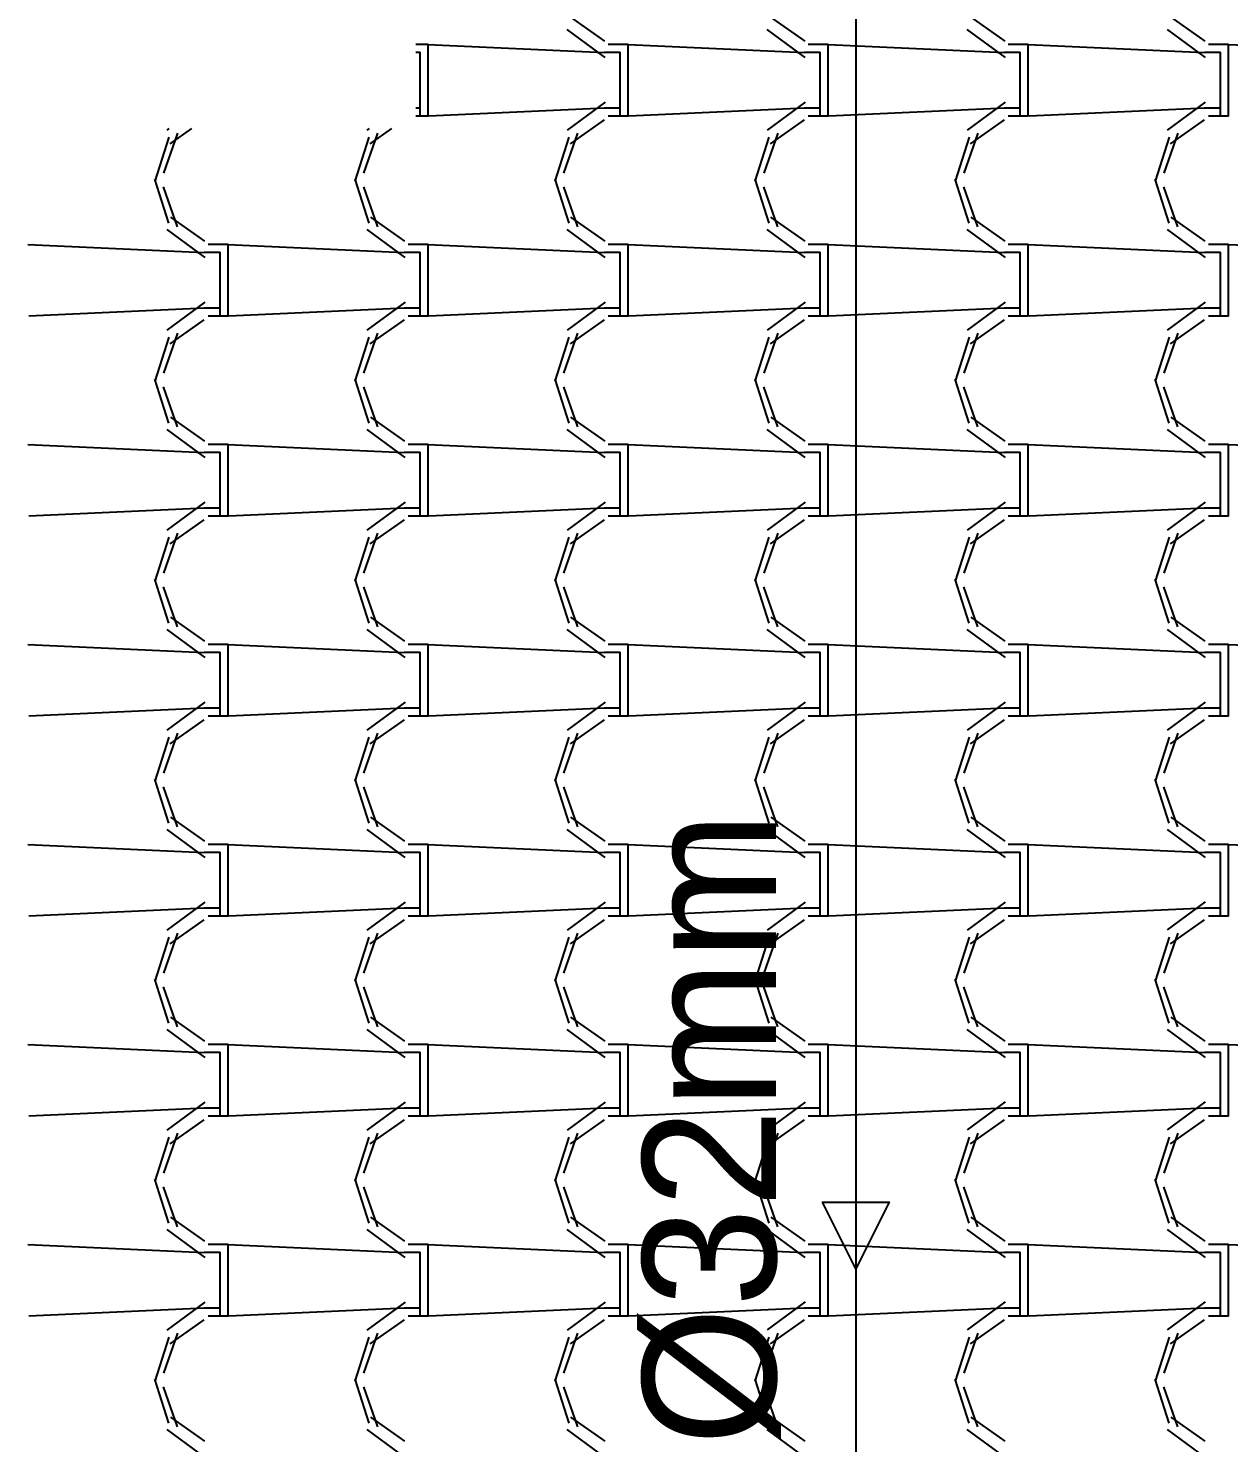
# Model space of a CAD drawing. Header units: millimetres. Extents: x -336 to -33, y -135 to 770.
# Drawn here: x -175.251 to -173.451, y 727.791 to 729.912 of the extents above; entities that cross this region are included whole.
import ezdxf
from ezdxf.enums import TextEntityAlignment as Align

# ---------------------------------------------------------------- set-up
doc = ezdxf.new("R2010")
doc.units = ezdxf.units.MM
doc.header["$LTSCALE"] = 50
doc.header["$MEASUREMENT"] = 0
for name, color, linetype in [('-HIDRO', 8, 'CONTINUOUS'), ('AF', 5, 'CONTINUOUS'), ('TEXTO', 4, 'CONTINUOUS')]:
    doc.layers.add(name, color=color, linetype=linetype)

msp = doc.modelspace()

# ---------------------------------------------------------------- linework, layer by layer
at = {"layer": '-HIDRO', "linetype": 'Continuous'}
for p, q in [((-174.438, 729.9291), (-174.387, 729.8931)), ((-174.138, 729.9291), (-174.087, 729.8931)), ((-173.838, 729.9291), (-173.787, 729.8931)), ((-173.538, 729.9291), (-173.487, 729.8931)), ((-174.4436, 729.9104), (-174.3866, 729.8684)), ((-174.1436, 729.9104), (-174.0866, 729.8684)), ((-173.8436, 729.9104), (-173.7866, 729.8684)), ((-173.5436, 729.9104), (-173.4866, 729.8684)), ((-174.6703, 729.8885), (-174.6517, 729.8885)), ((-174.6703, 729.8765), (-174.6637, 729.8765)), ((-174.6637, 729.7925), (-174.6637, 729.8765)), ((-174.3879, 729.8757), (-174.6519, 729.8877)), ((-174.6517, 729.7925), (-174.6517, 729.8885)), ((-174.3877, 729.8765), (-174.3637, 729.8765)), ((-174.3817, 729.8885), (-174.3517, 729.8885)), ((-174.3637, 729.7925), (-174.3637, 729.8765)), ((-174.0879, 729.8757), (-174.3519, 729.8877)), ((-174.3517, 729.7925), (-174.3517, 729.8885)), ((-174.0877, 729.8765), (-174.0637, 729.8765)), ((-174.0817, 729.8885), (-174.0517, 729.8885)), ((-174.0637, 729.7925), (-174.0637, 729.8765)), ((-173.7879, 729.8757), (-174.0519, 729.8877)), ((-174.0517, 729.7925), (-174.0517, 729.8885)), ((-173.7877, 729.8765), (-173.7637, 729.8765)), ((-173.7817, 729.8885), (-173.7517, 729.8885)), ((-173.7637, 729.7925), (-173.7637, 729.8765)), ((-173.4879, 729.8757), (-173.7519, 729.8877)), ((-173.7517, 729.7925), (-173.7517, 729.8885)), ((-173.4877, 729.8765), (-173.4637, 729.8765)), ((-173.4817, 729.8885), (-173.4517, 729.8885)), ((-173.4637, 729.7925), (-173.4637, 729.8765)), ((-173.1879, 729.8757), (-173.4519, 729.8877)), ((-173.4517, 729.7925), (-173.4517, 729.8885)), ((-174.6637, 729.7925), (-174.6703, 729.7925)), ((-174.6637, 729.7805), (-174.6637, 729.7925)), ((-174.6517, 729.7805), (-174.6517, 729.7925)), ((-174.3866, 729.7925), (-174.6506, 729.7805)), ((-174.3863, 729.8018), (-174.4433, 729.7598)), ((-174.3637, 729.7925), (-174.3877, 729.7925)), ((-174.3637, 729.7805), (-174.3637, 729.7925)), ((-174.3517, 729.7805), (-174.3517, 729.7925)), ((-174.0866, 729.7925), (-174.3506, 729.7805)), ((-174.0863, 729.8018), (-174.1433, 729.7598)), ((-174.0637, 729.7925), (-174.0877, 729.7925)), ((-174.0637, 729.7805), (-174.0637, 729.7925)), ((-174.0517, 729.7805), (-174.0517, 729.7925)), ((-173.7866, 729.7925), (-174.0506, 729.7805)), ((-173.7863, 729.8018), (-173.8433, 729.7598)), ((-173.7637, 729.7925), (-173.7877, 729.7925)), ((-173.7637, 729.7805), (-173.7637, 729.7925)), ((-173.7517, 729.7805), (-173.7517, 729.7925)), ((-173.4866, 729.7925), (-173.7506, 729.7805)), ((-173.4863, 729.8018), (-173.5433, 729.7598)), ((-173.4637, 729.7925), (-173.4877, 729.7925)), ((-173.4637, 729.7805), (-173.4637, 729.7925)), ((-173.4517, 729.7805), (-173.4517, 729.7925)), ((-174.6517, 729.7805), (-174.6703, 729.7805)), ((-174.3878, 729.7752), (-174.4388, 729.7392)), ((-174.3517, 729.7805), (-174.3817, 729.7805)), ((-174.0878, 729.7752), (-174.1388, 729.7392)), ((-174.0517, 729.7805), (-174.0817, 729.7805)), ((-173.7878, 729.7752), (-173.8388, 729.7392)), ((-173.7517, 729.7805), (-173.7817, 729.7805)), ((-173.4878, 729.7752), (-173.5388, 729.7392)), ((-173.4517, 729.7805), (-173.4817, 729.7805)), ((-175.0405, 729.7489), (-175.0615, 729.6829)), ((-175.0274, 729.7549), (-175.0484, 729.6949)), ((-175.0402, 729.7621), (-175.0433, 729.7598)), ((-175.0063, 729.7621), (-175.0388, 729.7392)), ((-174.7405, 729.7489), (-174.7615, 729.6829)), ((-174.7274, 729.7549), (-174.7484, 729.6949)), ((-174.7402, 729.7621), (-174.7433, 729.7598)), ((-174.7063, 729.7621), (-174.7388, 729.7392)), ((-174.4405, 729.7489), (-174.4615, 729.6829)), ((-174.4274, 729.7549), (-174.4484, 729.6949)), ((-174.1405, 729.7489), (-174.1615, 729.6829)), ((-174.1274, 729.7549), (-174.1484, 729.6949)), ((-173.8405, 729.7489), (-173.8615, 729.6829)), ((-173.8274, 729.7549), (-173.8484, 729.6949)), ((-173.5405, 729.7489), (-173.5615, 729.6829)), ((-173.5274, 729.7549), (-173.5484, 729.6949)), ((-175.0617, 729.6861), (-175.0407, 729.6201)), ((-174.7617, 729.6861), (-174.7407, 729.6201)), ((-174.4617, 729.6861), (-174.4407, 729.6201)), ((-174.1617, 729.6861), (-174.1407, 729.6201)), ((-173.8617, 729.6861), (-173.8407, 729.6201)), ((-173.5617, 729.6861), (-173.5407, 729.6201)), ((-175.0487, 729.6745), (-175.0277, 729.6145)), ((-174.7487, 729.6745), (-174.7277, 729.6145)), ((-174.4487, 729.6745), (-174.4277, 729.6145)), ((-174.1487, 729.6745), (-174.1277, 729.6145)), ((-173.8487, 729.6745), (-173.8277, 729.6145)), ((-173.5487, 729.6745), (-173.5277, 729.6145)), ((-175.0379, 729.6291), (-174.9869, 729.5931)), ((-174.7379, 729.6291), (-174.6869, 729.5931)), ((-174.4379, 729.6291), (-174.3869, 729.5931)), ((-174.138, 729.6291), (-174.087, 729.5931)), ((-173.838, 729.6291), (-173.787, 729.5931)), ((-173.538, 729.6291), (-173.487, 729.5931)), ((-175.0436, 729.6104), (-174.9866, 729.5684)), ((-174.7436, 729.6104), (-174.6866, 729.5684)), ((-174.4436, 729.6104), (-174.3866, 729.5684)), ((-174.1436, 729.6104), (-174.0866, 729.5684)), ((-173.8436, 729.6104), (-173.7866, 729.5684)), ((-173.5436, 729.6104), (-173.4866, 729.5684)), ((-174.9879, 729.5757), (-175.2519, 729.5877)), ((-174.9877, 729.5765), (-174.9637, 729.5765)), ((-174.9817, 729.5885), (-174.9517, 729.5885)), ((-174.9637, 729.4925), (-174.9637, 729.5765)), ((-174.6879, 729.5757), (-174.9519, 729.5877)), ((-174.9517, 729.4925), (-174.9517, 729.5885)), ((-174.6877, 729.5765), (-174.6637, 729.5765)), ((-174.6817, 729.5885), (-174.6517, 729.5885)), ((-174.6637, 729.4925), (-174.6637, 729.5765)), ((-174.3879, 729.5757), (-174.6519, 729.5877)), ((-174.6517, 729.4925), (-174.6517, 729.5885)), ((-174.3877, 729.5765), (-174.3637, 729.5765)), ((-174.3817, 729.5885), (-174.3517, 729.5885)), ((-174.3637, 729.4925), (-174.3637, 729.5765)), ((-174.0879, 729.5757), (-174.3519, 729.5877)), ((-174.3517, 729.4925), (-174.3517, 729.5885)), ((-174.0877, 729.5765), (-174.0637, 729.5765)), ((-174.0817, 729.5885), (-174.0517, 729.5885)), ((-174.0637, 729.4925), (-174.0637, 729.5765)), ((-173.7879, 729.5757), (-174.0519, 729.5877)), ((-174.0517, 729.4925), (-174.0517, 729.5885)), ((-173.7877, 729.5765), (-173.7637, 729.5765)), ((-173.7817, 729.5885), (-173.7517, 729.5885)), ((-173.7637, 729.4925), (-173.7637, 729.5765)), ((-173.4879, 729.5757), (-173.7519, 729.5877)), ((-173.7517, 729.4925), (-173.7517, 729.5885)), ((-173.4877, 729.5765), (-173.4637, 729.5765)), ((-173.4817, 729.5885), (-173.4517, 729.5885)), ((-173.4637, 729.4925), (-173.4637, 729.5765)), ((-173.1879, 729.5757), (-173.4519, 729.5877)), ((-173.4517, 729.4925), (-173.4517, 729.5885)), ((-174.9866, 729.4925), (-175.2506, 729.4805)), ((-174.9863, 729.5018), (-175.0433, 729.4598)), ((-174.9637, 729.4925), (-174.9877, 729.4925)), ((-174.9637, 729.4805), (-174.9637, 729.4925)), ((-174.9517, 729.4805), (-174.9517, 729.4925)), ((-174.6866, 729.4925), (-174.9506, 729.4805)), ((-174.6863, 729.5018), (-174.7433, 729.4598)), ((-174.6637, 729.4925), (-174.6877, 729.4925)), ((-174.6637, 729.4805), (-174.6637, 729.4925)), ((-174.6517, 729.4805), (-174.6517, 729.4925)), ((-174.3866, 729.4925), (-174.6506, 729.4805)), ((-174.3863, 729.5018), (-174.4433, 729.4598)), ((-174.3637, 729.4925), (-174.3877, 729.4925)), ((-174.3637, 729.4805), (-174.3637, 729.4925)), ((-174.3517, 729.4805), (-174.3517, 729.4925)), ((-174.0866, 729.4925), (-174.3506, 729.4805)), ((-174.0863, 729.5018), (-174.1433, 729.4598)), ((-174.0637, 729.4925), (-174.0877, 729.4925)), ((-174.0637, 729.4805), (-174.0637, 729.4925)), ((-174.0517, 729.4805), (-174.0517, 729.4925)), ((-173.7866, 729.4925), (-174.0506, 729.4805)), ((-173.7863, 729.5018), (-173.8433, 729.4598)), ((-173.7637, 729.4925), (-173.7877, 729.4925)), ((-173.7637, 729.4805), (-173.7637, 729.4925)), ((-173.7517, 729.4805), (-173.7517, 729.4925)), ((-173.4866, 729.4925), (-173.7506, 729.4805)), ((-173.4863, 729.5018), (-173.5433, 729.4598)), ((-173.4637, 729.4925), (-173.4877, 729.4925)), ((-173.4637, 729.4805), (-173.4637, 729.4925)), ((-173.4517, 729.4805), (-173.4517, 729.4925)), ((-174.9878, 729.4752), (-175.0388, 729.4392)), ((-174.9517, 729.4805), (-174.9817, 729.4805)), ((-174.6878, 729.4752), (-174.7388, 729.4392)), ((-174.6517, 729.4805), (-174.6817, 729.4805)), ((-174.3878, 729.4752), (-174.4388, 729.4392)), ((-174.3517, 729.4805), (-174.3817, 729.4805)), ((-174.0878, 729.4752), (-174.1388, 729.4392)), ((-174.0517, 729.4805), (-174.0817, 729.4805)), ((-173.7878, 729.4752), (-173.8388, 729.4392)), ((-173.7517, 729.4805), (-173.7817, 729.4805)), ((-173.4878, 729.4752), (-173.5388, 729.4392)), ((-173.4517, 729.4805), (-173.4817, 729.4805)), ((-175.0405, 729.4489), (-175.0615, 729.3829)), ((-175.0274, 729.4549), (-175.0484, 729.3949)), ((-174.7405, 729.4489), (-174.7615, 729.3829)), ((-174.7274, 729.4549), (-174.7484, 729.3949)), ((-174.4405, 729.4489), (-174.4615, 729.3829)), ((-174.4274, 729.4549), (-174.4484, 729.3949)), ((-174.1405, 729.4489), (-174.1615, 729.3829)), ((-174.1274, 729.4549), (-174.1484, 729.3949)), ((-173.8405, 729.4489), (-173.8615, 729.3829)), ((-173.8274, 729.4549), (-173.8484, 729.3949)), ((-173.5405, 729.4489), (-173.5615, 729.3829)), ((-173.5274, 729.4549), (-173.5484, 729.3949)), ((-175.0617, 729.3861), (-175.0407, 729.3201)), ((-174.7617, 729.3861), (-174.7407, 729.3201)), ((-174.4617, 729.3861), (-174.4407, 729.3201)), ((-174.1617, 729.3861), (-174.1407, 729.3201)), ((-173.8617, 729.3861), (-173.8407, 729.3201)), ((-173.5617, 729.3861), (-173.5407, 729.3201)), ((-175.0487, 729.3745), (-175.0277, 729.3145)), ((-174.7487, 729.3745), (-174.7277, 729.3145)), ((-174.4487, 729.3745), (-174.4277, 729.3145)), ((-174.1487, 729.3745), (-174.1277, 729.3145)), ((-173.8487, 729.3745), (-173.8277, 729.3145)), ((-173.5487, 729.3745), (-173.5277, 729.3145)), ((-175.0379, 729.3291), (-174.9869, 729.2931)), ((-174.7379, 729.3291), (-174.6869, 729.2931)), ((-174.4379, 729.3291), (-174.3869, 729.2931)), ((-174.1379, 729.3291), (-174.0869, 729.2931)), ((-173.838, 729.3291), (-173.787, 729.2931)), ((-173.538, 729.3291), (-173.487, 729.2931)), ((-175.0436, 729.3104), (-174.9866, 729.2684)), ((-174.7436, 729.3104), (-174.6866, 729.2684)), ((-174.4436, 729.3104), (-174.3866, 729.2684)), ((-174.1436, 729.3104), (-174.0866, 729.2684)), ((-173.8436, 729.3104), (-173.7866, 729.2684)), ((-173.5436, 729.3104), (-173.4866, 729.2684)), ((-174.9879, 729.2757), (-175.2519, 729.2877)), ((-174.9877, 729.2765), (-174.9637, 729.2765)), ((-174.9817, 729.2885), (-174.9517, 729.2885)), ((-174.9637, 729.1925), (-174.9637, 729.2765)), ((-174.6879, 729.2757), (-174.9519, 729.2877)), ((-174.9517, 729.1925), (-174.9517, 729.2885)), ((-174.6877, 729.2765), (-174.6637, 729.2765)), ((-174.6817, 729.2885), (-174.6517, 729.2885)), ((-174.6637, 729.1925), (-174.6637, 729.2765)), ((-174.3879, 729.2757), (-174.6519, 729.2877)), ((-174.6517, 729.1925), (-174.6517, 729.2885)), ((-174.3877, 729.2765), (-174.3637, 729.2765)), ((-174.3817, 729.2885), (-174.3517, 729.2885)), ((-174.3637, 729.1925), (-174.3637, 729.2765)), ((-174.0879, 729.2757), (-174.3519, 729.2877)), ((-174.3517, 729.1925), (-174.3517, 729.2885)), ((-174.0877, 729.2765), (-174.0637, 729.2765)), ((-174.0817, 729.2885), (-174.0517, 729.2885)), ((-174.0637, 729.1925), (-174.0637, 729.2765)), ((-173.7879, 729.2757), (-174.0519, 729.2877)), ((-174.0517, 729.1925), (-174.0517, 729.2885)), ((-173.7877, 729.2765), (-173.7637, 729.2765)), ((-173.7817, 729.2885), (-173.7517, 729.2885)), ((-173.7637, 729.1925), (-173.7637, 729.2765)), ((-173.4879, 729.2757), (-173.7519, 729.2877)), ((-173.7517, 729.1925), (-173.7517, 729.2885)), ((-173.4877, 729.2765), (-173.4637, 729.2765)), ((-173.4817, 729.2885), (-173.4517, 729.2885)), ((-173.4637, 729.1925), (-173.4637, 729.2765)), ((-173.1879, 729.2757), (-173.4519, 729.2877)), ((-173.4517, 729.1925), (-173.4517, 729.2885)), ((-174.9866, 729.1925), (-175.2506, 729.1805)), ((-174.9863, 729.2018), (-175.0433, 729.1598)), ((-174.9637, 729.1925), (-174.9877, 729.1925)), ((-174.9637, 729.1805), (-174.9637, 729.1925)), ((-174.9517, 729.1805), (-174.9517, 729.1925)), ((-174.6866, 729.1925), (-174.9506, 729.1805)), ((-174.6863, 729.2018), (-174.7433, 729.1598)), ((-174.6637, 729.1925), (-174.6877, 729.1925)), ((-174.6637, 729.1805), (-174.6637, 729.1925)), ((-174.6517, 729.1805), (-174.6517, 729.1925)), ((-174.3866, 729.1925), (-174.6506, 729.1805)), ((-174.3863, 729.2018), (-174.4433, 729.1598)), ((-174.3637, 729.1925), (-174.3877, 729.1925)), ((-174.3637, 729.1805), (-174.3637, 729.1925)), ((-174.3517, 729.1805), (-174.3517, 729.1925)), ((-174.0866, 729.1925), (-174.3506, 729.1805)), ((-174.0863, 729.2018), (-174.1433, 729.1598)), ((-174.0637, 729.1925), (-174.0877, 729.1925)), ((-174.0637, 729.1805), (-174.0637, 729.1925)), ((-174.0517, 729.1805), (-174.0517, 729.1925)), ((-173.7866, 729.1925), (-174.0506, 729.1805)), ((-173.7863, 729.2018), (-173.8433, 729.1598)), ((-173.7637, 729.1925), (-173.7877, 729.1925)), ((-173.7637, 729.1805), (-173.7637, 729.1925)), ((-173.7517, 729.1805), (-173.7517, 729.1925)), ((-173.4866, 729.1925), (-173.7506, 729.1805)), ((-173.4863, 729.2018), (-173.5433, 729.1598)), ((-173.4637, 729.1925), (-173.4877, 729.1925)), ((-173.4637, 729.1805), (-173.4637, 729.1925)), ((-173.4517, 729.1805), (-173.4517, 729.1925)), ((-174.9878, 729.1752), (-175.0388, 729.1392)), ((-174.9517, 729.1805), (-174.9817, 729.1805)), ((-174.6878, 729.1752), (-174.7388, 729.1392)), ((-174.6517, 729.1805), (-174.6817, 729.1805)), ((-174.3878, 729.1752), (-174.4388, 729.1392)), ((-174.3517, 729.1805), (-174.3817, 729.1805)), ((-174.0878, 729.1752), (-174.1388, 729.1392)), ((-174.0517, 729.1805), (-174.0817, 729.1805)), ((-173.7878, 729.1752), (-173.8388, 729.1392)), ((-173.7517, 729.1805), (-173.7817, 729.1805)), ((-173.4878, 729.1752), (-173.5388, 729.1392)), ((-173.4517, 729.1805), (-173.4817, 729.1805)), ((-175.0274, 729.1549), (-175.0484, 729.0949)), ((-174.7274, 729.1549), (-174.7484, 729.0949)), ((-174.4274, 729.1549), (-174.4484, 729.0949)), ((-174.1274, 729.1549), (-174.1484, 729.0949)), ((-173.8274, 729.1549), (-173.8484, 729.0949)), ((-173.5274, 729.1549), (-173.5484, 729.0949)), ((-175.0405, 729.1489), (-175.0615, 729.0829)), ((-174.7405, 729.1489), (-174.7615, 729.0829)), ((-174.4405, 729.1489), (-174.4615, 729.0829)), ((-174.1405, 729.1489), (-174.1615, 729.0829)), ((-173.8405, 729.1489), (-173.8615, 729.0829)), ((-173.5405, 729.1489), (-173.5615, 729.0829)), ((-175.0617, 729.0861), (-175.0407, 729.0201)), ((-174.7617, 729.0861), (-174.7407, 729.0201)), ((-174.4617, 729.0861), (-174.4407, 729.0201)), ((-174.1617, 729.0861), (-174.1407, 729.0201)), ((-173.8617, 729.0861), (-173.8407, 729.0201)), ((-173.5617, 729.0861), (-173.5407, 729.0201)), ((-175.0487, 729.0745), (-175.0277, 729.0145)), ((-174.7487, 729.0745), (-174.7277, 729.0145)), ((-174.4487, 729.0745), (-174.4277, 729.0145)), ((-174.1487, 729.0745), (-174.1277, 729.0145)), ((-173.8487, 729.0745), (-173.8277, 729.0145)), ((-173.5487, 729.0745), (-173.5277, 729.0145)), ((-175.0379, 729.029), (-174.9869, 728.993)), ((-174.7379, 729.0291), (-174.6869, 728.9931)), ((-174.4379, 729.0291), (-174.3869, 728.9931)), ((-174.1379, 729.0291), (-174.0869, 728.9931)), ((-173.8379, 729.0291), (-173.7869, 728.9931)), ((-173.5379, 729.0291), (-173.4869, 728.9931)), ((-175.0436, 729.0104), (-174.9866, 728.9684)), ((-174.7436, 729.0104), (-174.6866, 728.9684)), ((-174.4436, 729.0104), (-174.3866, 728.9684)), ((-174.1436, 729.0104), (-174.0866, 728.9684)), ((-173.8436, 729.0104), (-173.7866, 728.9684)), ((-173.5436, 729.0104), (-173.4866, 728.9684)), ((-174.9879, 728.9757), (-175.2519, 728.9877)), ((-174.9817, 728.9885), (-174.9517, 728.9885)), ((-174.6879, 728.9757), (-174.9519, 728.9877)), ((-174.9517, 728.8925), (-174.9517, 728.9885)), ((-174.6817, 728.9885), (-174.6517, 728.9885)), ((-174.3879, 728.9757), (-174.6519, 728.9877)), ((-174.6517, 728.8925), (-174.6517, 728.9885)), ((-174.3817, 728.9885), (-174.3517, 728.9885)), ((-174.0879, 728.9757), (-174.3519, 728.9877)), ((-174.3517, 728.8925), (-174.3517, 728.9885)), ((-174.0817, 728.9885), (-174.0517, 728.9885)), ((-173.7879, 728.9757), (-174.0519, 728.9877)), ((-174.0517, 728.8925), (-174.0517, 728.9885)), ((-173.7817, 728.9885), (-173.7517, 728.9885)), ((-173.4879, 728.9757), (-173.7519, 728.9877)), ((-173.7517, 728.8925), (-173.7517, 728.9885)), ((-173.4817, 728.9885), (-173.4517, 728.9885)), ((-173.1879, 728.9757), (-173.4519, 728.9877)), ((-173.4517, 728.8925), (-173.4517, 728.9885)), ((-174.9877, 728.9765), (-174.9637, 728.9765)), ((-174.9637, 728.8925), (-174.9637, 728.9765)), ((-174.6877, 728.9765), (-174.6637, 728.9765)), ((-174.6637, 728.8925), (-174.6637, 728.9765)), ((-174.3877, 728.9765), (-174.3637, 728.9765)), ((-174.3637, 728.8925), (-174.3637, 728.9765)), ((-174.0877, 728.9765), (-174.0637, 728.9765)), ((-174.0637, 728.8925), (-174.0637, 728.9765)), ((-173.7877, 728.9765), (-173.7637, 728.9765)), ((-173.7637, 728.8925), (-173.7637, 728.9765)), ((-173.4877, 728.9765), (-173.4637, 728.9765)), ((-173.4637, 728.8925), (-173.4637, 728.9765)), ((-174.9863, 728.9018), (-175.0433, 728.8598)), ((-174.6863, 728.9018), (-174.7433, 728.8598)), ((-174.3863, 728.9018), (-174.4433, 728.8598)), ((-174.0863, 728.9018), (-174.1433, 728.8598)), ((-173.7863, 728.9018), (-173.8433, 728.8598)), ((-173.4863, 728.9018), (-173.5433, 728.8598)), ((-174.9866, 728.8925), (-175.2506, 728.8805)), ((-174.9878, 728.8752), (-175.0388, 728.8392)), ((-174.9637, 728.8925), (-174.9877, 728.8925)), ((-174.9517, 728.8805), (-174.9817, 728.8805)), ((-174.9637, 728.8805), (-174.9637, 728.8925)), ((-174.9517, 728.8805), (-174.9517, 728.8925)), ((-174.6866, 728.8925), (-174.9506, 728.8805)), ((-174.6878, 728.8752), (-174.7388, 728.8392)), ((-174.6637, 728.8925), (-174.6877, 728.8925)), ((-174.6517, 728.8805), (-174.6817, 728.8805)), ((-174.6637, 728.8805), (-174.6637, 728.8925)), ((-174.6517, 728.8805), (-174.6517, 728.8925)), ((-174.3866, 728.8925), (-174.6506, 728.8805)), ((-174.3878, 728.8752), (-174.4388, 728.8392)), ((-174.3637, 728.8925), (-174.3877, 728.8925)), ((-174.3517, 728.8805), (-174.3817, 728.8805)), ((-174.3637, 728.8805), (-174.3637, 728.8925)), ((-174.3517, 728.8805), (-174.3517, 728.8925)), ((-174.0866, 728.8925), (-174.3506, 728.8805)), ((-174.0878, 728.8752), (-174.1388, 728.8392)), ((-174.0637, 728.8925), (-174.0877, 728.8925)), ((-174.0517, 728.8805), (-174.0817, 728.8805)), ((-174.0637, 728.8805), (-174.0637, 728.8925)), ((-174.0517, 728.8805), (-174.0517, 728.8925)), ((-173.7866, 728.8925), (-174.0506, 728.8805)), ((-173.7878, 728.8752), (-173.8388, 728.8392)), ((-173.7637, 728.8925), (-173.7877, 728.8925)), ((-173.7517, 728.8805), (-173.7817, 728.8805)), ((-173.7637, 728.8805), (-173.7637, 728.8925)), ((-173.7517, 728.8805), (-173.7517, 728.8925)), ((-173.4866, 728.8925), (-173.7506, 728.8805)), ((-173.4878, 728.8752), (-173.5388, 728.8392)), ((-173.4637, 728.8925), (-173.4877, 728.8925)), ((-173.4517, 728.8805), (-173.4817, 728.8805)), ((-173.4637, 728.8805), (-173.4637, 728.8925)), ((-173.4517, 728.8805), (-173.4517, 728.8925)), ((-175.0274, 728.8549), (-175.0484, 728.7949)), ((-174.7274, 728.8549), (-174.7484, 728.7949)), ((-174.4274, 728.8549), (-174.4484, 728.7949)), ((-174.1274, 728.8549), (-174.1484, 728.7949)), ((-173.8274, 728.8549), (-173.8484, 728.7949)), ((-173.5274, 728.8549), (-173.5484, 728.7949)), ((-175.0405, 728.8489), (-175.0615, 728.7829)), ((-174.7405, 728.8489), (-174.7615, 728.7829)), ((-174.4405, 728.8489), (-174.4615, 728.7829)), ((-174.1405, 728.8489), (-174.1615, 728.7829)), ((-173.8405, 728.8489), (-173.8615, 728.7829)), ((-173.5405, 728.8489), (-173.5615, 728.7829)), ((-175.0617, 728.7861), (-175.0407, 728.7201)), ((-175.0487, 728.7745), (-175.0277, 728.7145)), ((-174.7617, 728.7861), (-174.7407, 728.7201)), ((-174.7487, 728.7745), (-174.7277, 728.7145)), ((-174.4617, 728.7861), (-174.4407, 728.7201)), ((-174.4487, 728.7745), (-174.4277, 728.7145)), ((-174.1617, 728.7861), (-174.1407, 728.7201)), ((-174.1487, 728.7745), (-174.1277, 728.7145)), ((-173.8617, 728.7861), (-173.8407, 728.7201)), ((-173.8487, 728.7745), (-173.8277, 728.7145)), ((-173.5617, 728.7861), (-173.5407, 728.7201)), ((-173.5487, 728.7745), (-173.5277, 728.7145)), ((-175.0379, 728.729), (-174.9869, 728.693)), ((-174.7379, 728.729), (-174.6869, 728.693)), ((-174.4379, 728.7291), (-174.3869, 728.6931)), ((-174.1379, 728.7291), (-174.0869, 728.6931)), ((-173.8379, 728.7291), (-173.7869, 728.6931)), ((-173.5379, 728.7291), (-173.4869, 728.6931)), ((-175.0436, 728.7104), (-174.9866, 728.6684)), ((-174.7436, 728.7104), (-174.6866, 728.6684)), ((-174.4436, 728.7104), (-174.3866, 728.6684)), ((-174.1436, 728.7104), (-174.0866, 728.6684)), ((-173.8436, 728.7104), (-173.7866, 728.6684)), ((-173.5436, 728.7104), (-173.4866, 728.6684)), ((-174.9879, 728.6757), (-175.2519, 728.6877)), ((-174.9817, 728.6885), (-174.9517, 728.6885)), ((-174.6879, 728.6757), (-174.9519, 728.6877)), ((-174.9517, 728.5925), (-174.9517, 728.6885)), ((-174.6817, 728.6885), (-174.6517, 728.6885)), ((-174.3879, 728.6757), (-174.6519, 728.6877)), ((-174.6517, 728.5925), (-174.6517, 728.6885)), ((-174.3817, 728.6885), (-174.3517, 728.6885)), ((-174.0879, 728.6757), (-174.3519, 728.6877)), ((-174.3517, 728.5925), (-174.3517, 728.6885)), ((-174.0817, 728.6885), (-174.0517, 728.6885)), ((-173.7879, 728.6757), (-174.0519, 728.6877)), ((-174.0517, 728.5925), (-174.0517, 728.6885)), ((-173.7817, 728.6885), (-173.7517, 728.6885)), ((-173.4879, 728.6757), (-173.7519, 728.6877)), ((-173.7517, 728.5925), (-173.7517, 728.6885)), ((-173.4817, 728.6885), (-173.4517, 728.6885)), ((-173.1879, 728.6757), (-173.4519, 728.6877)), ((-173.4517, 728.5925), (-173.4517, 728.6885)), ((-174.9877, 728.6765), (-174.9637, 728.6765)), ((-174.9637, 728.5925), (-174.9637, 728.6765)), ((-174.6877, 728.6765), (-174.6637, 728.6765)), ((-174.6637, 728.5925), (-174.6637, 728.6765)), ((-174.3877, 728.6765), (-174.3637, 728.6765)), ((-174.3637, 728.5925), (-174.3637, 728.6765)), ((-174.0877, 728.6765), (-174.0637, 728.6765)), ((-174.0637, 728.5925), (-174.0637, 728.6765)), ((-173.7877, 728.6765), (-173.7637, 728.6765)), ((-173.7637, 728.5925), (-173.7637, 728.6765)), ((-173.4877, 728.6765), (-173.4637, 728.6765)), ((-173.4637, 728.5925), (-173.4637, 728.6765)), ((-174.9863, 728.6018), (-175.0433, 728.5598)), ((-174.6863, 728.6018), (-174.7433, 728.5598)), ((-174.3863, 728.6018), (-174.4433, 728.5598)), ((-174.0863, 728.6018), (-174.1433, 728.5598)), ((-173.7863, 728.6018), (-173.8433, 728.5598)), ((-173.4863, 728.6019), (-173.5433, 728.5599)), ((-174.9866, 728.5925), (-175.2506, 728.5805)), ((-174.9637, 728.5925), (-174.9877, 728.5925)), ((-174.9517, 728.5805), (-174.9817, 728.5805)), ((-174.9637, 728.5805), (-174.9637, 728.5925)), ((-174.9517, 728.5805), (-174.9517, 728.5925)), ((-174.6866, 728.5925), (-174.9506, 728.5805)), ((-174.6637, 728.5925), (-174.6877, 728.5925)), ((-174.6517, 728.5805), (-174.6817, 728.5805)), ((-174.6637, 728.5805), (-174.6637, 728.5925)), ((-174.6517, 728.5805), (-174.6517, 728.5925)), ((-174.3866, 728.5925), (-174.6506, 728.5805)), ((-174.3637, 728.5925), (-174.3877, 728.5925)), ((-174.3517, 728.5805), (-174.3817, 728.5805)), ((-174.3637, 728.5805), (-174.3637, 728.5925)), ((-174.3517, 728.5805), (-174.3517, 728.5925)), ((-174.0866, 728.5925), (-174.3506, 728.5805)), ((-174.0637, 728.5925), (-174.0877, 728.5925)), ((-174.0517, 728.5805), (-174.0817, 728.5805)), ((-174.0637, 728.5805), (-174.0637, 728.5925)), ((-174.0517, 728.5805), (-174.0517, 728.5925)), ((-173.7866, 728.5925), (-174.0506, 728.5805)), ((-173.7637, 728.5925), (-173.7877, 728.5925)), ((-173.7517, 728.5805), (-173.7817, 728.5805)), ((-173.7637, 728.5805), (-173.7637, 728.5925)), ((-173.7517, 728.5805), (-173.7517, 728.5925)), ((-173.4866, 728.5925), (-173.7506, 728.5805)), ((-173.4637, 728.5925), (-173.4877, 728.5925)), ((-173.4517, 728.5805), (-173.4817, 728.5805)), ((-173.4637, 728.5805), (-173.4637, 728.5925)), ((-173.4517, 728.5805), (-173.4517, 728.5925)), ((-174.9878, 728.5752), (-175.0388, 728.5392)), ((-174.6878, 728.5752), (-174.7388, 728.5392)), ((-174.3878, 728.5752), (-174.4388, 728.5392)), ((-174.0878, 728.5752), (-174.1388, 728.5392)), ((-173.7878, 728.5752), (-173.8388, 728.5392)), ((-173.4878, 728.5752), (-173.5388, 728.5392)), ((-175.0405, 728.5489), (-175.0615, 728.4829)), ((-175.0274, 728.5549), (-175.0484, 728.4949)), ((-174.7405, 728.5489), (-174.7615, 728.4829)), ((-174.7274, 728.5549), (-174.7484, 728.4949)), ((-174.4405, 728.5489), (-174.4615, 728.4829)), ((-174.4274, 728.5549), (-174.4484, 728.4949)), ((-174.1405, 728.5489), (-174.1615, 728.4829)), ((-174.1274, 728.5549), (-174.1484, 728.4949)), ((-173.8405, 728.5489), (-173.8615, 728.4829)), ((-173.8274, 728.5549), (-173.8484, 728.4949)), ((-173.5405, 728.5489), (-173.5615, 728.4829)), ((-173.5274, 728.5549), (-173.5484, 728.4949)), ((-175.0617, 728.4861), (-175.0407, 728.4201)), ((-175.0487, 728.4745), (-175.0277, 728.4145)), ((-174.7617, 728.4861), (-174.7407, 728.4201)), ((-174.7487, 728.4745), (-174.7277, 728.4145)), ((-174.4617, 728.4861), (-174.4407, 728.4201)), ((-174.4487, 728.4745), (-174.4277, 728.4145)), ((-174.1617, 728.4861), (-174.1407, 728.4201)), ((-174.1487, 728.4745), (-174.1277, 728.4145)), ((-173.8617, 728.4861), (-173.8407, 728.4201)), ((-173.8487, 728.4745), (-173.8277, 728.4145)), ((-173.5617, 728.4861), (-173.5407, 728.4201)), ((-173.5487, 728.4745), (-173.5277, 728.4145)), ((-175.0379, 728.429), (-174.9869, 728.393)), ((-174.7379, 728.429), (-174.6869, 728.393)), ((-174.4379, 728.429), (-174.3869, 728.393)), ((-174.1379, 728.429), (-174.0869, 728.393)), ((-173.8379, 728.4291), (-173.7869, 728.3931)), ((-173.5379, 728.4291), (-173.4869, 728.3931)), ((-175.0436, 728.4104), (-174.9866, 728.3684)), ((-174.7436, 728.4104), (-174.6866, 728.3684)), ((-174.4436, 728.4104), (-174.3866, 728.3684)), ((-174.1436, 728.4104), (-174.0866, 728.3684)), ((-173.8436, 728.4104), (-173.7866, 728.3684)), ((-173.5436, 728.4104), (-173.4866, 728.3684)), ((-174.9879, 728.3757), (-175.2519, 728.3877)), ((-174.9817, 728.3885), (-174.9517, 728.3885)), ((-174.6879, 728.3757), (-174.9519, 728.3877)), ((-174.9517, 728.2925), (-174.9517, 728.3885)), ((-174.6817, 728.3885), (-174.6517, 728.3885)), ((-174.3879, 728.3757), (-174.6519, 728.3877)), ((-174.6517, 728.2925), (-174.6517, 728.3885)), ((-174.3817, 728.3885), (-174.3517, 728.3885)), ((-174.0879, 728.3757), (-174.3519, 728.3877)), ((-174.3517, 728.2925), (-174.3517, 728.3885)), ((-174.0817, 728.3885), (-174.0517, 728.3885)), ((-173.7879, 728.3757), (-174.0519, 728.3877)), ((-174.0517, 728.2925), (-174.0517, 728.3885)), ((-173.7817, 728.3885), (-173.7517, 728.3885)), ((-173.4879, 728.3757), (-173.7519, 728.3877)), ((-173.7517, 728.2925), (-173.7517, 728.3885)), ((-173.4817, 728.3885), (-173.4517, 728.3885)), ((-173.1879, 728.3757), (-173.4519, 728.3877)), ((-173.4517, 728.2925), (-173.4517, 728.3885)), ((-174.9877, 728.3765), (-174.9637, 728.3765)), ((-174.9637, 728.2925), (-174.9637, 728.3765)), ((-174.6877, 728.3765), (-174.6637, 728.3765)), ((-174.6637, 728.2925), (-174.6637, 728.3765)), ((-174.3877, 728.3765), (-174.3637, 728.3765)), ((-174.3637, 728.2925), (-174.3637, 728.3765)), ((-174.0877, 728.3765), (-174.0637, 728.3765)), ((-174.0637, 728.2925), (-174.0637, 728.3765)), ((-173.7877, 728.3765), (-173.7637, 728.3765)), ((-173.7637, 728.2925), (-173.7637, 728.3765)), ((-173.4877, 728.3765), (-173.4637, 728.3765)), ((-173.4637, 728.2925), (-173.4637, 728.3765)), ((-174.9863, 728.3018), (-175.0433, 728.2598)), ((-174.6863, 728.3018), (-174.7433, 728.2598)), ((-174.3863, 728.3018), (-174.4433, 728.2598)), ((-174.0863, 728.3018), (-174.1433, 728.2598)), ((-173.7863, 728.3019), (-173.8433, 728.2599)), ((-173.4863, 728.3019), (-173.5433, 728.2599)), ((-174.9866, 728.2925), (-175.2506, 728.2805)), ((-174.9637, 728.2925), (-174.9877, 728.2925)), ((-174.9517, 728.2805), (-174.9817, 728.2805)), ((-174.9637, 728.2805), (-174.9637, 728.2925)), ((-174.9517, 728.2805), (-174.9517, 728.2925)), ((-174.6866, 728.2925), (-174.9506, 728.2805)), ((-174.6637, 728.2925), (-174.6877, 728.2925)), ((-174.6517, 728.2805), (-174.6817, 728.2805)), ((-174.6637, 728.2805), (-174.6637, 728.2925)), ((-174.6517, 728.2805), (-174.6517, 728.2925)), ((-174.3866, 728.2925), (-174.6506, 728.2805)), ((-174.3637, 728.2925), (-174.3877, 728.2925)), ((-174.3517, 728.2805), (-174.3817, 728.2805)), ((-174.3637, 728.2805), (-174.3637, 728.2925)), ((-174.3517, 728.2805), (-174.3517, 728.2925)), ((-174.0866, 728.2925), (-174.3506, 728.2805)), ((-174.0637, 728.2925), (-174.0877, 728.2925)), ((-174.0517, 728.2805), (-174.0817, 728.2805)), ((-174.0637, 728.2805), (-174.0637, 728.2925)), ((-174.0517, 728.2805), (-174.0517, 728.2925)), ((-173.7866, 728.2925), (-174.0506, 728.2805)), ((-173.7637, 728.2925), (-173.7877, 728.2925)), ((-173.7517, 728.2805), (-173.7817, 728.2805)), ((-173.7637, 728.2805), (-173.7637, 728.2925)), ((-173.7517, 728.2805), (-173.7517, 728.2925)), ((-173.4866, 728.2925), (-173.7506, 728.2805)), ((-173.4637, 728.2925), (-173.4877, 728.2925)), ((-173.4517, 728.2805), (-173.4817, 728.2805)), ((-173.4637, 728.2805), (-173.4637, 728.2925)), ((-173.4517, 728.2805), (-173.4517, 728.2925)), ((-174.9878, 728.2752), (-175.0388, 728.2392)), ((-174.6878, 728.2752), (-174.7388, 728.2392)), ((-174.3878, 728.2752), (-174.4388, 728.2392)), ((-174.0878, 728.2752), (-174.1388, 728.2392)), ((-173.7878, 728.2752), (-173.8388, 728.2392)), ((-173.4878, 728.2752), (-173.5388, 728.2392)), ((-175.0405, 728.2489), (-175.0615, 728.1829)), ((-175.0274, 728.2549), (-175.0484, 728.1949)), ((-174.7405, 728.2489), (-174.7615, 728.1829)), ((-174.7274, 728.2549), (-174.7484, 728.1949)), ((-174.4405, 728.2489), (-174.4615, 728.1829)), ((-174.4274, 728.2549), (-174.4484, 728.1949)), ((-174.1405, 728.2489), (-174.1615, 728.1829)), ((-174.1274, 728.2549), (-174.1484, 728.1949)), ((-173.8405, 728.2489), (-173.8615, 728.1829)), ((-173.8274, 728.2549), (-173.8484, 728.1949)), ((-173.5405, 728.2489), (-173.5615, 728.1829)), ((-173.5274, 728.2549), (-173.5484, 728.1949)), ((-175.0617, 728.1861), (-175.0407, 728.1201)), ((-175.0487, 728.1745), (-175.0277, 728.1145)), ((-174.7617, 728.1861), (-174.7407, 728.1201)), ((-174.7487, 728.1745), (-174.7277, 728.1145)), ((-174.4617, 728.1861), (-174.4407, 728.1201)), ((-174.4487, 728.1745), (-174.4277, 728.1145)), ((-174.1617, 728.1861), (-174.1407, 728.1201)), ((-174.1487, 728.1745), (-174.1277, 728.1145)), ((-173.8617, 728.1861), (-173.8407, 728.1201)), ((-173.8487, 728.1745), (-173.8277, 728.1145)), ((-173.5617, 728.1861), (-173.5407, 728.1201)), ((-173.5487, 728.1745), (-173.5277, 728.1145)), ((-175.0436, 728.1104), (-174.9866, 728.0684)), ((-175.0379, 728.129), (-174.9869, 728.093)), ((-174.7436, 728.1104), (-174.6866, 728.0684)), ((-174.7379, 728.129), (-174.6869, 728.093)), ((-174.4436, 728.1104), (-174.3866, 728.0684)), ((-174.4379, 728.129), (-174.3869, 728.093)), ((-174.1436, 728.1104), (-174.0866, 728.0684)), ((-174.1379, 728.129), (-174.0869, 728.093)), ((-173.8436, 728.1104), (-173.7866, 728.0684)), ((-173.8379, 728.129), (-173.7869, 728.093)), ((-173.5436, 728.1104), (-173.4866, 728.0684)), ((-173.5379, 728.1291), (-173.4869, 728.0931)), ((-174.9817, 728.0885), (-174.9517, 728.0885)), ((-174.9517, 727.9925), (-174.9517, 728.0885)), ((-174.6817, 728.0885), (-174.6517, 728.0885)), ((-174.6517, 727.9925), (-174.6517, 728.0885)), ((-174.3817, 728.0885), (-174.3517, 728.0885)), ((-174.3517, 727.9925), (-174.3517, 728.0885)), ((-174.0817, 728.0885), (-174.0517, 728.0885)), ((-174.0517, 727.9925), (-174.0517, 728.0885)), ((-173.7817, 728.0885), (-173.7517, 728.0885)), ((-173.7517, 727.9925), (-173.7517, 728.0885)), ((-173.4817, 728.0885), (-173.4517, 728.0885)), ((-173.4517, 727.9925), (-173.4517, 728.0885)), ((-174.9879, 728.0757), (-175.2519, 728.0877)), ((-174.9877, 728.0765), (-174.9637, 728.0765)), ((-174.9637, 727.9925), (-174.9637, 728.0765)), ((-174.6879, 728.0757), (-174.9519, 728.0877)), ((-174.6877, 728.0765), (-174.6637, 728.0765)), ((-174.6637, 727.9925), (-174.6637, 728.0765)), ((-174.3879, 728.0757), (-174.6519, 728.0877)), ((-174.3877, 728.0765), (-174.3637, 728.0765)), ((-174.3637, 727.9925), (-174.3637, 728.0765)), ((-174.0879, 728.0757), (-174.3519, 728.0877)), ((-174.0877, 728.0765), (-174.0637, 728.0765)), ((-174.0637, 727.9925), (-174.0637, 728.0765)), ((-173.7879, 728.0757), (-174.0519, 728.0877)), ((-173.7877, 728.0765), (-173.7637, 728.0765)), ((-173.7637, 727.9925), (-173.7637, 728.0765)), ((-173.4879, 728.0757), (-173.7519, 728.0877)), ((-173.4877, 728.0765), (-173.4637, 728.0765)), ((-173.4637, 727.9925), (-173.4637, 728.0765)), ((-173.1879, 728.0757), (-173.4519, 728.0877)), ((-174.9866, 727.9925), (-175.2506, 727.9805)), ((-174.9863, 728.0018), (-175.0433, 727.9598)), ((-174.9637, 727.9925), (-174.9877, 727.9925)), ((-174.9637, 727.9805), (-174.9637, 727.9925)), ((-174.9517, 727.9805), (-174.9517, 727.9925)), ((-174.6866, 727.9925), (-174.9506, 727.9805)), ((-174.6863, 728.0018), (-174.7433, 727.9598)), ((-174.6637, 727.9925), (-174.6877, 727.9925)), ((-174.6637, 727.9805), (-174.6637, 727.9925)), ((-174.6517, 727.9805), (-174.6517, 727.9925)), ((-174.3866, 727.9925), (-174.6506, 727.9805)), ((-174.3863, 728.0018), (-174.4433, 727.9598)), ((-174.3637, 727.9925), (-174.3877, 727.9925)), ((-174.3637, 727.9805), (-174.3637, 727.9925)), ((-174.3517, 727.9805), (-174.3517, 727.9925)), ((-174.0866, 727.9925), (-174.3506, 727.9805)), ((-174.0863, 728.0019), (-174.1433, 727.9599)), ((-174.0637, 727.9925), (-174.0877, 727.9925)), ((-174.0637, 727.9805), (-174.0637, 727.9925)), ((-174.0517, 727.9805), (-174.0517, 727.9925)), ((-173.7866, 727.9925), (-174.0506, 727.9805)), ((-173.7863, 728.0019), (-173.8433, 727.9599)), ((-173.7637, 727.9925), (-173.7877, 727.9925)), ((-173.7637, 727.9805), (-173.7637, 727.9925)), ((-173.7517, 727.9805), (-173.7517, 727.9925)), ((-173.4866, 727.9925), (-173.7506, 727.9805)), ((-173.4863, 728.0019), (-173.5433, 727.9599)), ((-173.4637, 727.9925), (-173.4877, 727.9925)), ((-173.4637, 727.9805), (-173.4637, 727.9925)), ((-173.4517, 727.9805), (-173.4517, 727.9925)), ((-174.9878, 727.9752), (-175.0388, 727.9392)), ((-174.9517, 727.9805), (-174.9817, 727.9805)), ((-174.6878, 727.9752), (-174.7388, 727.9392)), ((-174.6517, 727.9805), (-174.6817, 727.9805)), ((-174.3878, 727.9752), (-174.4388, 727.9392)), ((-174.3517, 727.9805), (-174.3817, 727.9805)), ((-174.0878, 727.9752), (-174.1388, 727.9392)), ((-174.0517, 727.9805), (-174.0817, 727.9805)), ((-173.7878, 727.9752), (-173.8388, 727.9392)), ((-173.7517, 727.9805), (-173.7817, 727.9805)), ((-173.4878, 727.9752), (-173.5388, 727.9392)), ((-173.4517, 727.9805), (-173.4817, 727.9805)), ((-175.0405, 727.9489), (-175.0615, 727.8829)), ((-175.0274, 727.9549), (-175.0484, 727.8949)), ((-174.7405, 727.9489), (-174.7615, 727.8829)), ((-174.7274, 727.9549), (-174.7484, 727.8949)), ((-174.4405, 727.9489), (-174.4615, 727.8829)), ((-174.4274, 727.9549), (-174.4484, 727.8949)), ((-174.1405, 727.9489), (-174.1615, 727.8829)), ((-174.1274, 727.9549), (-174.1484, 727.8949)), ((-173.8405, 727.9489), (-173.8615, 727.8829)), ((-173.8274, 727.9549), (-173.8484, 727.8949)), ((-173.5405, 727.9489), (-173.5615, 727.8829)), ((-173.5274, 727.9549), (-173.5484, 727.8949)), ((-175.0617, 727.8861), (-175.0407, 727.8201)), ((-174.7617, 727.8861), (-174.7407, 727.8201)), ((-174.4617, 727.8861), (-174.4407, 727.8201)), ((-174.1617, 727.8861), (-174.1407, 727.8201)), ((-173.8617, 727.8861), (-173.8407, 727.8201)), ((-173.5617, 727.8861), (-173.5407, 727.8201)), ((-175.0487, 727.8745), (-175.0277, 727.8145)), ((-174.7487, 727.8745), (-174.7277, 727.8145)), ((-174.4487, 727.8745), (-174.4277, 727.8145)), ((-174.1487, 727.8745), (-174.1277, 727.8145)), ((-173.8487, 727.8745), (-173.8277, 727.8145)), ((-173.5487, 727.8745), (-173.5277, 727.8145)), ((-175.0379, 727.829), (-174.9869, 727.793)), ((-174.7379, 727.829), (-174.6869, 727.793)), ((-174.4379, 727.829), (-174.3869, 727.793)), ((-174.1379, 727.829), (-174.0869, 727.793)), ((-173.8379, 727.829), (-173.7869, 727.793)), ((-173.5379, 727.829), (-173.4869, 727.793)), ((-175.0436, 727.8104), (-174.9866, 727.7684)), ((-174.7436, 727.8104), (-174.6866, 727.7684)), ((-174.4436, 727.8104), (-174.3866, 727.7684)), ((-174.1436, 727.8104), (-174.0866, 727.7684)), ((-173.8436, 727.8104), (-173.7866, 727.7684)), ((-173.5436, 727.8104), (-173.4866, 727.7684))]:
    msp.add_line(p, q, dxfattribs=at)
at = {"layer": 'AF', "color": 5, "linetype": 'Continuous'}
msp.add_line((-174.0101, 743.1227), (-174.0101, 721.5216), dxfattribs=at)
at = {"layer": 'AF'}
msp.add_polyline3d([(-174.0101, 728.0516, 0), (-174.0601, 728.1516, 0), (-173.9601, 728.1516, 0), (-174.0101, 728.0516, 0)], dxfattribs=at)

# ---------------------------------------------------------------- texts
at = {"layer": 'TEXTO'}
msp.add_text('Ø32mm', height=0.2, rotation=90, dxfattribs=at).set_placement((-174.2302, 728.2618), align=Align.MIDDLE_CENTER)

doc.saveas('drawing.dxf')
